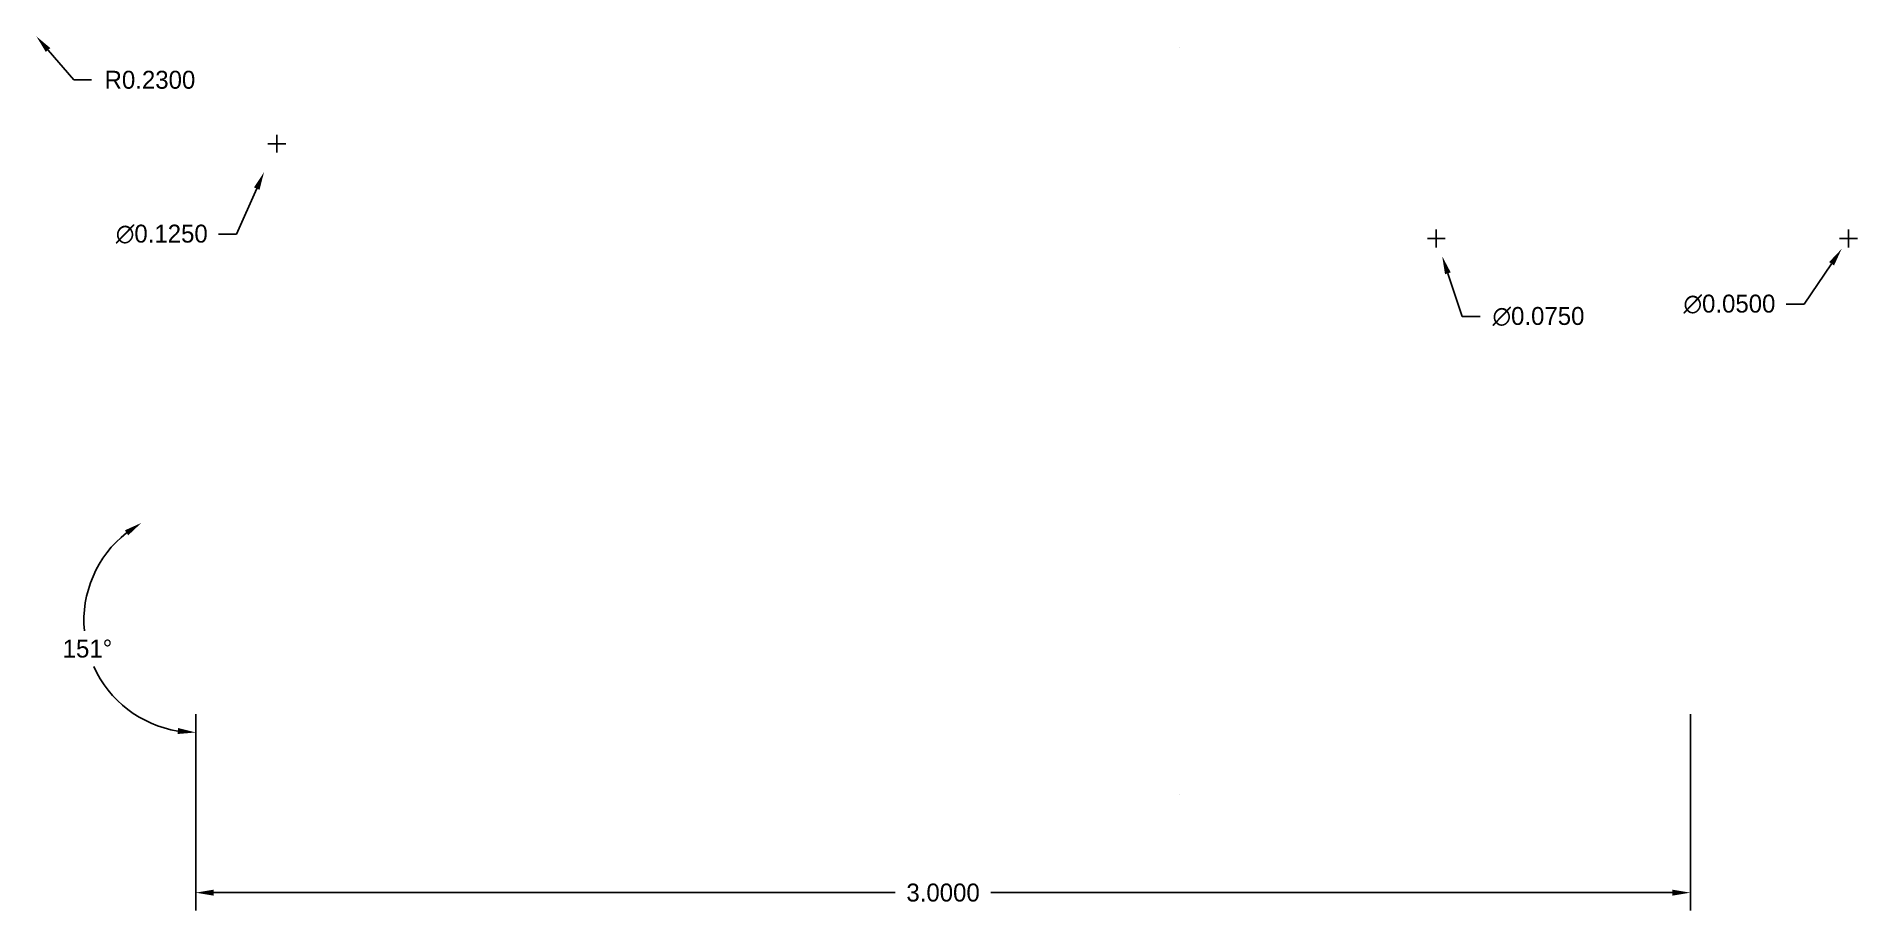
# Model space of a CAD drawing. Header units: inches. Extents: x 0.67 to 4.33, y 0.82 to 2.57.
import ezdxf

# ---------------------------------------------------------------- set-up
doc = ezdxf.new("R2010")
doc.units = ezdxf.units.IN
doc.header["$MEASUREMENT"] = 0
doc.layers.add('DIM', color=1, linetype='Continuous')
doc.dimstyles.get("Standard").update_dxf_attribs({"dimtxt": 0.18, "dimasz": 0.18, "dimexe": 0.18, "dimexo": 0.0625, "dimgap": 0.09, "dimtad": 0, "dimtih": 1, "dimtoh": 1, "dimdec": 4, "dimzin": 0, "dimdsep": 46, "dimtxsty": 'Standard', "dimcen": 0.09, "dimadec": 0, "dimazin": 0, "dimtfac": 1, "dimtdec": 4, "dimtofl": 0, "dimtmove": 0, "dimatfit": 3, "dimfxl": 0, "dimtolj": 1, "dimtzin": 0, "dimarcsym": 0})

# ---------------------------------------------------------------- blocks, each defined once
blk = doc.blocks.new('*D3')
at = {"layer": 'Defpoints', "color": 0}
for p in [(0.6702, 2.5729), (0.82, 2.3983)]:
    blk.add_point(p, dxfattribs=at)
at = {"layer": 'DIM', "color": 0, "lineweight": -2}
for p, q in [((0.7451, 2.4856), (0.6937, 2.5456)), ((0.7811, 2.4856), (0.7451, 2.4856))]:
    blk.add_line(p, q, dxfattribs=at)
at = {"layer": 'DIM', "color": 0}
blk.add_solid([(0.6982, 2.5495), (0.6891, 2.5417), (0.6702, 2.5729)], dxfattribs=at)
at = {"layer": 'DIM', "color": 0, "insert": (0.8981, 2.4856), "char_height": 0.036, "attachment_point": 5}
blk.add_mtext('\\A1;R0.2300', dxfattribs=at)
blk = doc.blocks.new('*D4')
at = {"layer": 'Defpoints', "color": 0}
for p in [(0.99, 1.225), (3.99, 1.225), (3.99, 0.8539)]:
    blk.add_point(p, dxfattribs=at)
at = {"layer": 'DIM', "color": 0, "lineweight": -2}
for p, q in [((0.99, 1.2125), (0.99, 0.8179)), ((3.99, 1.2125), (3.99, 0.8179)), ((1.026, 0.8539), (2.394, 0.8539)), ((3.954, 0.8539), (2.586, 0.8539))]:
    blk.add_line(p, q, dxfattribs=at)
at = {"layer": 'DIM', "color": 0}
for points in [[(1.026, 0.8599), (1.026, 0.8479), (0.99, 0.8539)], [(3.954, 0.8599), (3.954, 0.8479), (3.99, 0.8539)]]:
    blk.add_solid(points, dxfattribs=at)
at = {"layer": 'DIM', "color": 0, "insert": (2.49, 0.8539), "char_height": 0.036, "attachment_point": 5}
blk.add_mtext('\\A1;3.0000', dxfattribs=at)
blk = doc.blocks.new('*D5')
at = {"layer": 'Defpoints', "color": 0}
for p in [(1.1779, 2.4146, -0.1), (1.1271, 2.3004, -0.1)]:
    blk.add_point(p, dxfattribs=at)
at = {"layer": 'DIM', "color": 0, "lineweight": -2}
for p, q in [((1.1345, 2.3575), (1.1705, 2.3575)), ((1.1525, 2.3395), (1.1525, 2.3755)), ((1.0718, 2.1758), (1.1125, 2.2675)), ((1.0358, 2.1758), (1.0718, 2.1758))]:
    blk.add_line(p, q, dxfattribs=at)
at = {"layer": 'DIM', "color": 0}
blk.add_solid([(1.107, 2.2699), (1.118, 2.265), (1.1271, 2.3004)], dxfattribs=at)
at = {"layer": 'DIM', "color": 0, "insert": (0.9218, 2.1758), "char_height": 0.036, "attachment_point": 5}
blk.add_mtext('\\A1;∅0.1250', dxfattribs=at)
blk = doc.blocks.new('*D6')
at = {"layer": 'Defpoints', "color": 0}
for p in [(3.4682, 2.2026, -0.1), (3.4918, 2.1314, -0.1)]:
    blk.add_point(p, dxfattribs=at)
at = {"layer": 'DIM', "color": 0, "lineweight": -2}
for p, q in [((3.462, 2.167), (3.498, 2.167)), ((3.48, 2.149), (3.48, 2.185)), ((3.532, 2.0105), (3.5032, 2.0972)), ((3.568, 2.0105), (3.532, 2.0105))]:
    blk.add_line(p, q, dxfattribs=at)
at = {"layer": 'DIM', "color": 0}
blk.add_solid([(3.5089, 2.0991), (3.4975, 2.0953), (3.4918, 2.1314)], dxfattribs=at)
at = {"layer": 'DIM', "color": 0, "insert": (3.685, 2.0105), "char_height": 0.036, "attachment_point": 5}
blk.add_mtext('\\A1;∅0.0750', dxfattribs=at)
blk = doc.blocks.new('*D7')
at = {"layer": 'Defpoints', "color": 0}
for p in [(4.3215, 2.1877, -0.1), (4.2935, 2.1463, -0.1)]:
    blk.add_point(p, dxfattribs=at)
at = {"layer": 'DIM', "color": 0, "lineweight": -2}
for p, q in [((4.2895, 2.167), (4.3255, 2.167)), ((4.3075, 2.149), (4.3075, 2.185)), ((4.2183, 2.0353), (4.2733, 2.1165)), ((4.1823, 2.0353), (4.2183, 2.0353))]:
    blk.add_line(p, q, dxfattribs=at)
at = {"layer": 'DIM', "color": 0}
blk.add_solid([(4.2683, 2.1198), (4.2783, 2.1131), (4.2935, 2.1463)], dxfattribs=at)
at = {"layer": 'DIM', "color": 0, "insert": (4.0683, 2.0353), "char_height": 0.036, "attachment_point": 5}
blk.add_mtext('\\A1;∅0.0500', dxfattribs=at)
blk = doc.blocks.new('*D8')
at = {"layer": 'Defpoints', "color": 0}
for p in [(0.74, 1.8503), (0.7694, 1.4415), (0.99, 1.4), (0.99, 1.4), (0.99, 1.05)]:
    blk.add_point(p, dxfattribs=at)
at = {"layer": 'DIM', "color": 0, "lineweight": -2}
for start, end in [(128.2346, 185.1824), (204.2709, 260.802)]:
    blk.add_arc((0.99, 1.4), 0.2245, start, end, dxfattribs=at)
at = {"layer": 'DIM', "color": 0}
for points in [[(0.8477, 1.5813), (0.8544, 1.5713), (0.881, 1.5963)], [(0.9546, 1.1844), (0.9536, 1.1724), (0.99, 1.1755)]]:
    blk.add_solid(points, dxfattribs=at)
at = {"layer": 'DIM', "color": 0, "insert": (0.7727, 1.3437), "char_height": 0.036, "attachment_point": 5}
blk.add_mtext('\\A1;151°', dxfattribs=at)

msp = doc.modelspace()

# ---------------------------------------------------------------- linework, layer by layer
for p, q in [((2.964, 2.55), (2.964, 2.55)), ((2.964, 1.05), (2.964, 1.05))]:
    msp.add_line(p, q)

# ---------------------------------------------------------------- dimensions: what is measured, and where the dimension line sits
at = {"layer": 'DIM'}
dim = msp.add_radius_dim(center=(0.82, 2.39833), mpoint=(0.67023, 2.57288), dimstyle='Standard', override={"dimscale": 0.2}, dxfattribs=at)
dim.commit()
dim.dimension.update_dxf_attribs({"geometry": '*D3', "text_midpoint": (0.89813, 2.48558), "dimtype": 164})
for p1, p2, picture, middle in [((1.17787, 2.41462, -0.1), (1.12713, 2.30038, -0.1), '*D5', (0.92178, 2.17577)), ((3.46818, 2.20256, -0.1), (3.49182, 2.13138, -0.1), '*D6', (3.68496, 2.01054)), ((4.32152, 2.18766, -0.1), (4.29348, 2.14626, -0.1), '*D7', (4.06833, 2.03533))]:
    dim = msp.add_diameter_dim_2p(p1=p1, p2=p2, dimstyle='Standard', override={"dimscale": 0.2}, dxfattribs=at)
    dim.commit()
    dim.dimension.update_dxf_attribs({"geometry": picture, "text_midpoint": middle, "dimtype": 163})
dim = msp.add_angular_dim_2l(base=(0.76937, 1.44146), line1=((0.99, 1.4), (0.99, 1.05)), line2=((0.74, 1.85033), (0.99, 1.4)), dimstyle='Standard', override={"dimscale": 0.2}, dxfattribs=at)
dim.commit()
dim.dimension.update_dxf_attribs({"geometry": '*D8', "text_midpoint": (0.77268, 1.34372)})
dim = msp.add_linear_dim(base=(3.99, 0.85392), p1=(0.99, 1.225), p2=(3.99, 1.22498), dimstyle='Standard', override={"dimscale": 0.2}, dxfattribs=at)
dim.commit()
dim.dimension.update_dxf_attribs({"geometry": '*D4', "text_midpoint": (2.49, 0.85392)})

doc.saveas('drawing.dxf')
